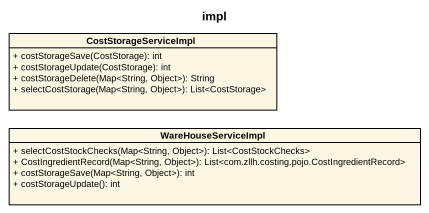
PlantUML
@startuml
title impl
hide circle
hide empty members
skinparam classAttributeIconSize 0
class CostStorageServiceImpl {
  + costStorageSave(CostStorage): int
  + costStorageUpdate(CostStorage): int
  + costStorageDelete(Map<String, Object>): String
  + selectCostStorage(Map<String, Object>): List<CostStorage>
}
class WareHouseServiceImpl {
  + selectCostStockChecks(Map<String, Object>): List<CostStockChecks>
  + CostIngredientRecord(Map<String, Object>): List<com.zllh.costing.pojo.CostIngredientRecord>
  + costStorageSave(Map<String, Object>): int
  + costStorageUpdate(): int
}
@enduml
